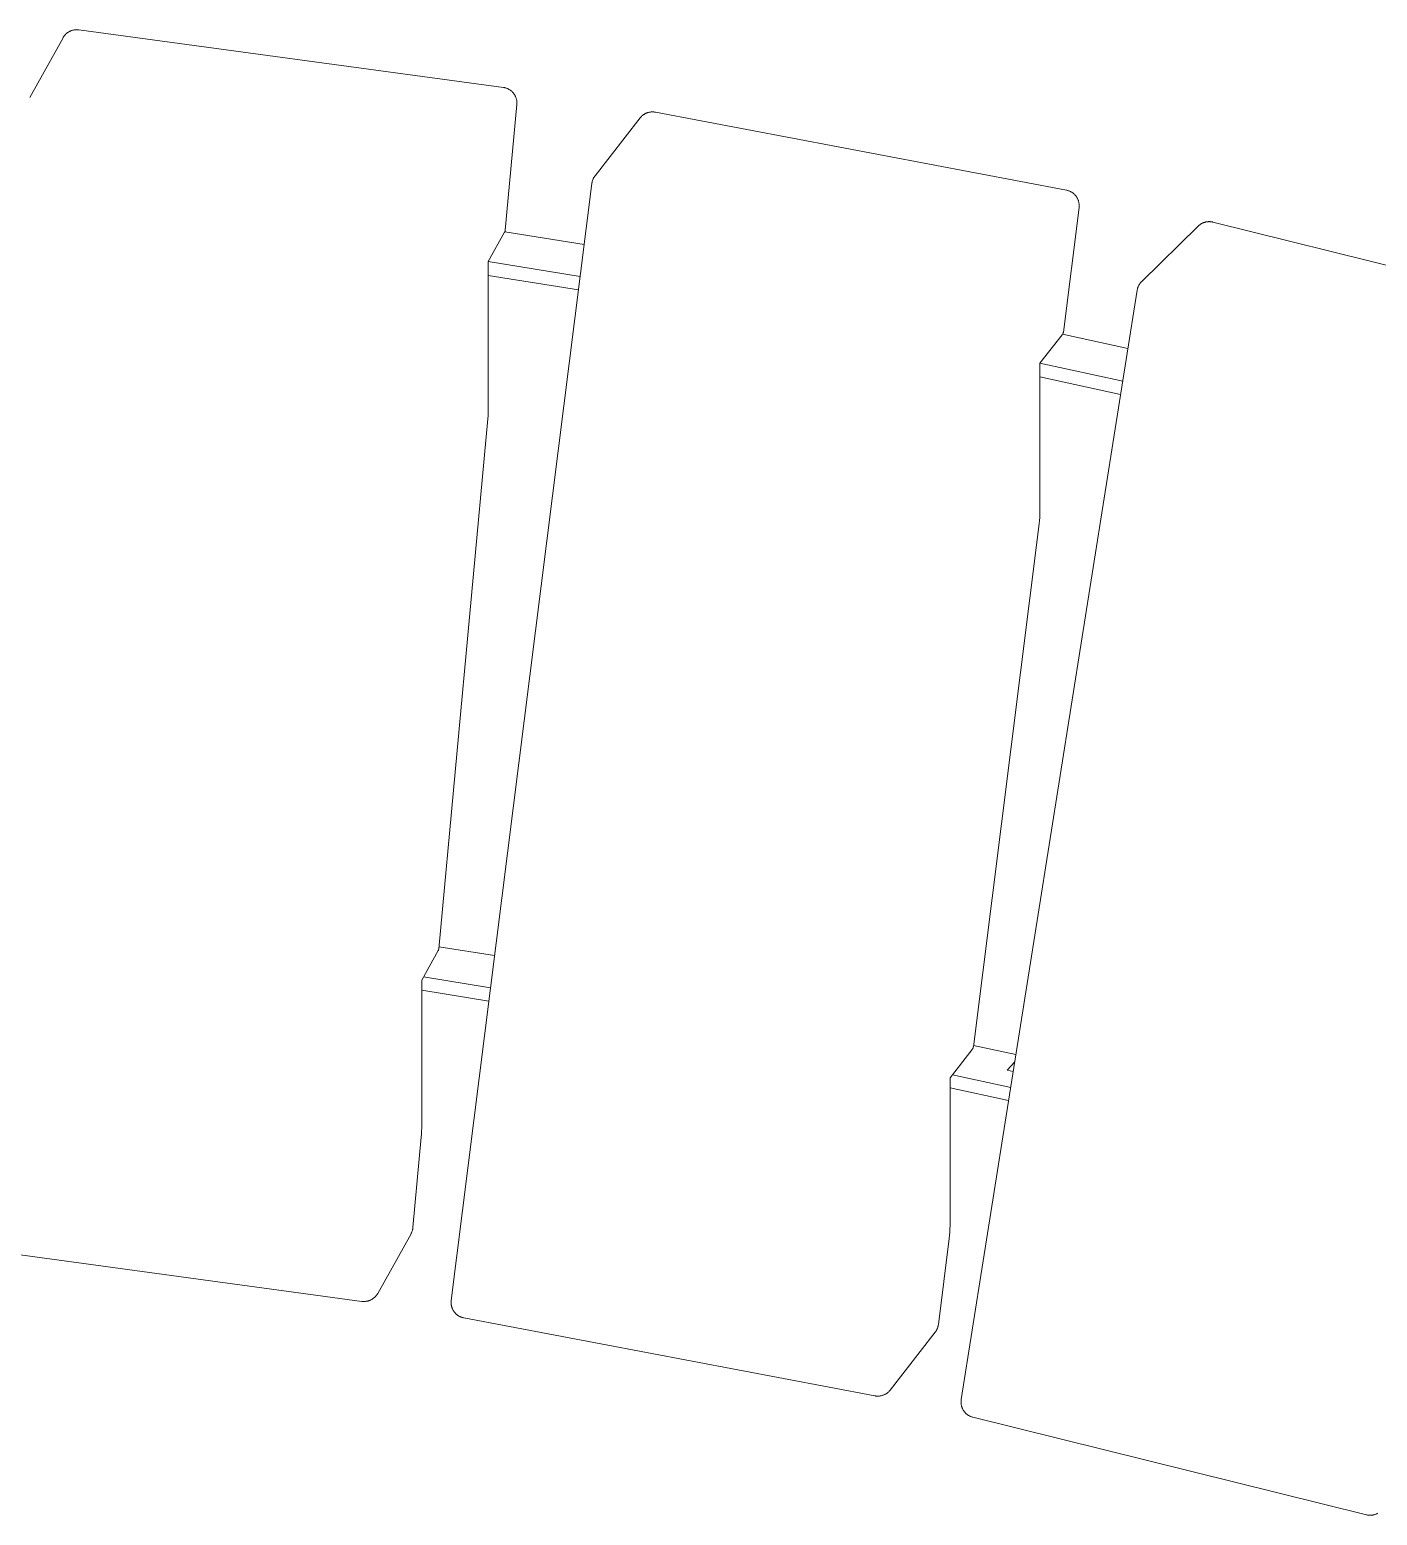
# Model space of a CAD drawing. Header units: inches. Extents: x -11 to 189, y -7 to 133.
# Drawn here: x 160.8 to 170.8, y 61.7 to 72.72 of the extents above; entities that cross this region are included whole.
import ezdxf

# ---------------------------------------------------------------- set-up
doc = ezdxf.new("R2010")
doc.units = ezdxf.units.IN
doc.layers.add('ZANO_R', color=7, linetype='Continuous', lineweight=0)

msp = doc.modelspace()

# ---------------------------------------------------------------- linework, layer by layer
at = {"layer": 'ZANO_R'}
for p, q in [((160.79909, 72.21796), (161.04608, 72.6609)), ((161.04608, 72.6609), (161.04808, 72.66435)), ((161.04808, 72.66435), (161.0502, 72.66773)), ((161.0502, 72.66773), (161.05243, 72.67103)), ((161.05243, 72.67103), (161.05478, 72.67426)), ((161.05478, 72.67426), (161.05723, 72.67741)), ((161.05723, 72.67741), (161.05979, 72.68047)), ((161.05979, 72.68047), (161.06245, 72.68344)), ((161.06245, 72.68344), (161.06522, 72.68631)), ((161.06522, 72.68631), (161.06808, 72.68909)), ((161.06808, 72.68909), (161.07103, 72.69178)), ((161.07103, 72.69178), (161.07407, 72.69436)), ((161.07407, 72.69436), (161.07721, 72.69683)), ((161.07721, 72.69683), (161.08042, 72.69919)), ((161.08042, 72.69919), (161.08371, 72.70145)), ((161.08371, 72.70145), (161.08708, 72.70359)), ((161.08708, 72.70359), (161.09052, 72.70561)), ((161.09052, 72.70561), (161.09402, 72.70752)), ((161.09402, 72.70752), (161.09759, 72.7093)), ((161.09759, 72.7093), (161.10122, 72.71096)), ((161.10122, 72.71096), (161.1049, 72.7125)), ((161.1049, 72.7125), (161.10863, 72.71391)), ((161.10863, 72.71391), (161.11241, 72.71519)), ((161.11241, 72.71519), (161.11623, 72.71634)), ((161.11623, 72.71634), (161.12009, 72.71736)), ((161.12009, 72.71736), (161.12398, 72.71825)), ((161.12398, 72.71825), (161.12789, 72.719)), ((161.12789, 72.719), (161.13184, 72.71962)), ((161.13184, 72.71962), (161.1358, 72.7201)), ((161.1358, 72.7201), (161.13977, 72.72045)), ((161.13977, 72.72045), (161.14375, 72.72066)), ((161.14375, 72.72066), (161.14774, 72.72074)), ((161.14774, 72.72074), (161.15173, 72.72068)), ((161.15173, 72.72068), (161.15572, 72.72048)), ((161.15572, 72.72048), (161.15969, 72.72015)), ((161.15969, 72.72015), (161.16366, 72.71968)), ((161.16366, 72.71968), (164.31305, 72.29215)), ((164.31305, 72.29215), (164.31705, 72.29154)), ((164.31705, 72.29154), (164.32103, 72.29079)), ((164.32103, 72.29079), (164.32498, 72.2899)), ((164.32498, 72.2899), (164.3289, 72.28887)), ((164.3289, 72.28887), (164.33278, 72.2877)), ((164.33278, 72.2877), (164.33662, 72.28641)), ((164.33662, 72.28641), (164.34041, 72.28498)), ((164.34041, 72.28498), (164.34415, 72.28342)), ((164.34415, 72.28342), (164.34784, 72.28173)), ((164.34784, 72.28173), (164.35146, 72.27991)), ((164.35146, 72.27991), (164.35501, 72.27797)), ((164.35501, 72.27797), (164.3585, 72.27591)), ((164.3585, 72.27591), (164.36191, 72.27372)), ((164.36191, 72.27372), (164.36525, 72.27142)), ((164.36525, 72.27142), (164.3685, 72.26901)), ((164.3685, 72.26901), (164.37167, 72.26648)), ((164.37167, 72.26648), (164.37475, 72.26385)), ((164.37475, 72.26385), (164.37773, 72.26111)), ((164.37773, 72.26111), (164.38062, 72.25827)), ((164.38062, 72.25827), (164.38341, 72.25533)), ((164.38341, 72.25533), (164.38609, 72.25229)), ((164.38609, 72.25229), (164.38866, 72.24916)), ((164.38866, 72.24916), (164.39113, 72.24595)), ((164.39113, 72.24595), (164.39348, 72.24265)), ((164.39348, 72.24265), (164.39572, 72.23927)), ((164.39572, 72.23927), (164.39784, 72.23582)), ((164.39784, 72.23582), (164.39984, 72.23229)), ((164.39984, 72.23229), (164.40171, 72.2287)), ((164.40171, 72.2287), (164.40346, 72.22505)), ((164.40346, 72.22505), (164.40508, 72.22133)), ((164.40508, 72.22133), (164.40657, 72.21757)), ((164.40657, 72.21757), (164.40793, 72.21375)), ((164.40793, 72.21375), (164.40915, 72.20989)), ((164.40915, 72.20989), (164.41024, 72.20598)), ((164.41024, 72.20598), (164.41119, 72.20205)), ((164.41119, 72.20205), (164.41201, 72.19808)), ((164.41201, 72.19808), (164.41269, 72.19408)), ((164.41269, 72.19408), (164.41323, 72.19007)), ((164.41352, 72.1658), (164.32713, 71.23263)), ((164.41323, 72.19007), (164.41363, 72.18604)), ((164.41382, 72.16984), (164.41352, 72.1658)), ((164.41363, 72.18604), (164.41389, 72.18199)), ((164.41398, 72.17389), (164.41382, 72.16984)), ((164.41389, 72.18199), (164.414, 72.17794)), ((164.414, 72.17794), (164.41398, 72.17389)), ((165.33833, 72.07801), (165.34125, 72.08075)), ((165.34125, 72.08075), (165.34425, 72.08339)), ((165.34425, 72.08339), (165.34734, 72.08592)), ((165.34734, 72.08592), (165.35052, 72.08834)), ((165.35052, 72.08834), (165.35378, 72.09066)), ((165.35378, 72.09066), (165.35711, 72.09286)), ((165.35711, 72.09286), (165.36052, 72.09494)), ((165.36052, 72.09494), (165.364, 72.09691)), ((165.364, 72.09691), (165.36754, 72.09876)), ((165.36754, 72.09876), (165.37115, 72.10048)), ((165.37115, 72.10048), (165.37481, 72.10208)), ((165.37481, 72.10208), (165.37852, 72.10356)), ((165.37852, 72.10356), (165.38229, 72.1049)), ((165.38229, 72.1049), (165.38609, 72.10612)), ((165.38609, 72.10612), (165.38994, 72.1072)), ((165.38994, 72.1072), (165.39382, 72.10816)), ((165.39382, 72.10816), (165.39773, 72.10898)), ((165.39773, 72.10898), (165.40167, 72.10966)), ((165.40167, 72.10966), (165.40563, 72.11021)), ((165.40563, 72.11021), (165.4096, 72.11062)), ((165.4096, 72.11062), (165.41359, 72.1109)), ((165.41359, 72.1109), (165.41758, 72.11104)), ((165.41758, 72.11104), (165.42158, 72.11105)), ((165.42158, 72.11105), (165.42557, 72.11091)), ((165.42557, 72.11091), (165.42956, 72.11064)), ((165.42956, 72.11064), (165.43354, 72.11024)), ((165.43354, 72.11024), (165.4375, 72.10969)), ((165.4375, 72.10969), (165.44143, 72.10902)), ((165.44143, 72.10902), (168.49022, 71.53058)), ((164.9935, 71.63732), (165.32768, 72.06611)), ((165.32768, 72.06611), (165.33019, 72.06922)), ((165.33019, 72.06922), (165.3328, 72.07225)), ((165.3328, 72.07225), (165.33552, 72.07518)), ((165.33552, 72.07518), (165.33833, 72.07801)), ((163.92625, 63.2929), (164.96977, 71.58019)), ((164.96977, 71.58019), (164.97033, 71.58406)), ((164.97033, 71.58406), (164.97101, 71.58792)), ((164.97101, 71.58792), (164.97182, 71.59174)), ((164.97182, 71.59174), (164.97277, 71.59554)), ((164.97277, 71.59554), (164.97383, 71.59931)), ((164.97383, 71.59931), (164.97503, 71.60303)), ((164.97503, 71.60303), (164.97634, 71.60672)), ((164.97634, 71.60672), (164.97778, 71.61036)), ((164.97778, 71.61036), (164.97934, 71.61395)), ((164.97934, 71.61395), (164.98102, 71.61748)), ((164.98102, 71.61748), (164.98282, 71.62096)), ((164.98282, 71.62096), (164.98474, 71.62437)), ((164.98474, 71.62437), (164.98676, 71.62772)), ((164.98676, 71.62772), (164.9889, 71.63099)), ((164.9889, 71.63099), (164.99115, 71.6342)), ((164.99115, 71.6342), (164.9935, 71.63732)), ((168.49022, 71.53058), (168.49414, 71.52977)), ((168.49414, 71.52977), (168.49802, 71.52883)), ((168.49802, 71.52883), (168.50187, 71.52775)), ((168.50187, 71.52775), (168.50568, 71.52654)), ((168.50568, 71.52654), (168.50945, 71.5252)), ((168.50945, 71.5252), (168.51317, 71.52373)), ((168.51317, 71.52373), (168.51684, 71.52213)), ((168.51684, 71.52213), (168.52045, 71.52041)), ((168.52045, 71.52041), (168.524, 71.51857)), ((168.524, 71.51857), (168.52748, 71.5166)), ((168.52748, 71.5166), (168.5309, 71.51452)), ((168.5309, 71.51452), (168.53424, 71.51232)), ((168.53424, 71.51232), (168.53751, 71.51001)), ((168.53751, 71.51001), (168.54069, 71.50759)), ((168.54069, 71.50759), (168.54379, 71.50506)), ((168.54379, 71.50506), (168.5468, 71.50243)), ((168.5468, 71.50243), (168.54971, 71.49969)), ((168.54971, 71.49969), (168.55254, 71.49686)), ((168.55254, 71.49686), (168.55526, 71.49393)), ((168.55526, 71.49393), (168.55788, 71.49091)), ((168.55788, 71.49091), (168.5604, 71.4878)), ((168.5604, 71.4878), (168.5628, 71.48461)), ((168.5628, 71.48461), (168.5651, 71.48133)), ((168.5651, 71.48133), (168.56729, 71.47798)), ((168.56729, 71.47798), (168.56935, 71.47456)), ((168.56935, 71.47456), (168.5713, 71.47107)), ((168.5713, 71.47107), (168.57313, 71.46751)), ((168.57313, 71.46751), (168.57484, 71.46389)), ((168.57484, 71.46389), (168.57642, 71.46022)), ((168.57642, 71.46022), (168.57787, 71.45649)), ((168.57787, 71.45649), (168.57919, 71.45272)), ((168.57919, 71.45272), (168.58039, 71.4489)), ((168.58039, 71.4489), (168.58145, 71.44505)), ((168.58145, 71.44505), (168.58238, 71.44116)), ((168.58238, 71.44116), (168.58318, 71.43724)), ((168.58318, 71.43724), (168.58384, 71.43329)), ((168.58384, 71.43329), (168.58437, 71.42933)), ((168.58437, 71.42933), (168.58476, 71.42535)), ((168.58476, 71.42535), (168.58501, 71.42136)), ((168.58501, 71.42136), (168.58512, 71.41736)), ((168.58422, 71.4014), (168.46777, 70.47662)), ((168.58465, 71.40537), (168.58422, 71.4014)), ((168.58495, 71.40936), (168.58465, 71.40537)), ((168.5851, 71.41336), (168.58495, 71.40936)), ((168.58512, 71.41736), (168.5851, 71.41336)), ((164.32254, 71.21836), (164.20075, 70.99993)), ((164.32254, 71.21836), (164.32315, 71.21946)), ((164.32315, 71.21946), (164.32372, 71.22059)), ((164.32372, 71.22059), (164.32424, 71.22173)), ((164.32424, 71.22173), (164.32473, 71.22289)), ((164.3244, 71.22213), (164.9128, 71.1277)), ((164.32473, 71.22289), (164.32518, 71.22406)), ((164.32518, 71.22406), (164.32558, 71.22525)), ((164.32558, 71.22525), (164.32595, 71.22646)), ((164.32595, 71.22646), (164.32627, 71.22767)), ((164.32627, 71.22767), (164.32655, 71.2289)), ((164.32655, 71.2289), (164.32679, 71.23014)), ((164.32679, 71.23014), (164.32698, 71.23138)), ((164.32698, 71.23138), (164.32713, 71.23263)), ((169.04918, 70.85296), (169.46729, 71.26343)), ((169.46729, 71.26343), (169.47016, 71.26616)), ((169.47016, 71.26616), (169.47313, 71.26879)), ((169.47313, 71.26879), (169.47618, 71.27131)), ((169.47618, 71.27131), (169.47932, 71.27374)), ((169.47932, 71.27374), (169.48254, 71.27605)), ((169.48254, 71.27605), (169.48583, 71.27825)), ((169.48583, 71.27825), (169.4892, 71.28034)), ((169.4892, 71.28034), (169.49263, 71.28231)), ((169.49263, 71.28231), (169.49614, 71.28417)), ((169.49614, 71.28417), (169.4997, 71.28591)), ((169.4997, 71.28591), (169.50332, 71.28752)), ((169.50332, 71.28752), (169.50699, 71.28901)), ((169.50699, 71.28901), (169.51071, 71.29038)), ((169.51071, 71.29038), (169.51448, 71.29161)), ((169.51448, 71.29161), (169.51828, 71.29272)), ((169.51828, 71.29272), (169.52212, 71.2937)), ((169.52212, 71.2937), (169.52599, 71.29455)), ((169.52599, 71.29455), (169.52989, 71.29526)), ((169.52989, 71.29526), (169.53381, 71.29585)), ((169.53381, 71.29585), (169.53775, 71.2963)), ((169.53775, 71.2963), (169.5417, 71.29661)), ((169.5417, 71.29661), (169.54566, 71.29679)), ((169.54566, 71.29679), (169.54962, 71.29684)), ((169.54962, 71.29684), (169.55359, 71.29675)), ((169.55359, 71.29675), (169.55754, 71.29653)), ((169.55754, 71.29653), (169.56149, 71.29617)), ((169.56149, 71.29617), (169.56542, 71.29568)), ((169.56542, 71.29568), (169.56934, 71.29506)), ((169.56934, 71.29506), (169.57323, 71.2943)), ((169.57323, 71.2943), (169.57709, 71.29341)), ((169.57709, 71.29341), (172.49564, 70.56969)), ((164.20075, 70.99993), (164.88285, 70.88987)), ((164.20075, 70.9999), (164.20075, 69.90269)), ((164.87034, 70.79048), (164.20075, 70.89846)), ((167.71005, 62.5579), (169.01569, 70.78799)), ((169.01569, 70.78799), (169.01637, 70.79184)), ((169.01637, 70.79184), (169.01717, 70.79567)), ((169.01717, 70.79567), (169.01811, 70.79947)), ((169.01811, 70.79947), (169.01917, 70.80324)), ((169.01917, 70.80324), (169.02035, 70.80696)), ((169.02035, 70.80696), (169.02167, 70.81065)), ((169.02167, 70.81065), (169.0231, 70.81429)), ((169.0231, 70.81429), (169.02466, 70.81788)), ((169.02466, 70.81788), (169.02633, 70.82142)), ((169.02633, 70.82142), (169.02812, 70.82489)), ((169.02812, 70.82489), (169.03003, 70.82831)), ((169.03003, 70.82831), (169.03205, 70.83166)), ((169.03205, 70.83166), (169.03419, 70.83494)), ((169.03419, 70.83494), (169.03643, 70.83815)), ((169.03643, 70.83815), (169.03878, 70.84128)), ((169.03878, 70.84128), (169.04123, 70.84433)), ((169.04123, 70.84433), (169.04378, 70.84729)), ((169.04378, 70.84729), (169.04643, 70.85017)), ((169.04643, 70.85017), (169.04918, 70.85296)), ((168.45926, 70.45739), (168.29447, 70.24594)), ((168.45926, 70.45739), (168.46008, 70.45843)), ((168.46008, 70.45843), (168.46087, 70.4595)), ((168.46087, 70.4595), (168.46163, 70.4606)), ((168.46163, 70.4606), (168.46234, 70.46172)), ((168.46186, 70.46104), (168.94721, 70.35637)), ((168.46234, 70.46172), (168.46302, 70.46286)), ((168.46302, 70.46286), (168.46366, 70.46403)), ((168.46366, 70.46403), (168.46426, 70.46522)), ((168.46426, 70.46522), (168.46482, 70.46643)), ((168.46482, 70.46643), (168.46534, 70.46765)), ((168.46534, 70.46765), (168.46581, 70.46889)), ((168.46581, 70.46889), (168.46625, 70.47015)), ((168.46625, 70.47015), (168.46664, 70.47142)), ((168.46664, 70.47142), (168.46699, 70.47271)), ((168.46699, 70.47271), (168.46729, 70.474)), ((168.46729, 70.474), (168.46755, 70.47531)), ((168.46755, 70.47531), (168.46777, 70.47662)), ((168.29447, 70.24594), (168.90857, 70.11275)), ((168.29447, 70.24594), (168.29447, 69.14869)), ((168.89301, 70.01472), (168.29447, 70.14447)), ((164.19936, 69.85657), (164.20041, 69.87962)), ((164.20041, 69.87962), (164.20075, 69.90269)), ((164.19761, 69.83357), (163.83371, 65.90262)), ((164.19761, 69.83357), (164.19936, 69.85657)), ((168.2931, 69.10201), (168.29414, 69.12534)), ((168.29414, 69.12534), (168.29447, 69.14869)), ((168.28883, 69.0555), (167.80018, 65.17488)), ((168.28883, 69.0555), (168.29132, 69.07872)), ((168.29132, 69.07872), (168.2931, 69.10201)), ((163.83509, 65.91757), (164.2484, 65.85134)), ((163.82912, 65.88835), (163.70732, 65.66992)), ((163.82912, 65.88835), (163.82973, 65.88945)), ((163.82973, 65.88945), (163.83029, 65.89057)), ((163.83029, 65.89057), (163.83082, 65.89172)), ((163.83082, 65.89172), (163.83131, 65.89288)), ((163.83131, 65.89288), (163.83176, 65.89405)), ((163.83176, 65.89405), (163.83216, 65.89524)), ((163.83216, 65.89524), (163.83253, 65.89645)), ((163.83253, 65.89645), (163.83285, 65.89766)), ((163.83285, 65.89766), (163.83313, 65.89889)), ((163.83313, 65.89889), (163.83336, 65.90013)), ((163.83336, 65.90013), (163.83356, 65.90137)), ((163.83356, 65.90137), (163.83371, 65.90262)), ((163.72069, 65.6939), (164.21847, 65.61365)), ((163.70732, 65.66992), (163.70732, 64.57268)), ((163.70732, 65.59454), (164.20596, 65.51424)), ((167.79167, 65.15564), (167.62688, 64.94419)), ((167.79167, 65.15564), (167.79249, 65.15669)), ((167.79249, 65.15669), (167.79328, 65.15776)), ((167.79328, 65.15776), (167.79403, 65.15885)), ((167.79403, 65.15885), (167.79475, 65.15997)), ((167.79475, 65.15997), (167.79543, 65.16112)), ((167.79543, 65.16112), (167.79607, 65.16229)), ((167.79607, 65.16229), (167.79667, 65.16348)), ((167.79667, 65.16348), (167.79723, 65.16468)), ((167.79723, 65.16468), (167.79774, 65.16591)), ((167.79774, 65.16591), (167.79822, 65.16715)), ((167.79822, 65.16715), (167.79866, 65.16841)), ((167.79866, 65.16841), (167.79905, 65.16968)), ((167.79905, 65.16968), (167.7994, 65.17096)), ((167.7994, 65.17096), (167.7997, 65.17226)), ((167.7997, 65.17226), (167.79996, 65.17356)), ((167.79996, 65.17356), (167.80018, 65.17488)), ((167.80144, 65.18486), (168.11605, 65.11711)), ((168.05107, 65.00149), (168.10769, 65.06441)), ((167.62688, 64.94419), (167.62688, 63.84695)), ((167.64497, 64.96741), (168.07743, 64.8737)), ((168.09614, 64.99162), (168.05107, 65.00149)), ((167.62688, 64.8698), (168.06188, 64.77565)), ((163.70419, 64.50356), (163.64224, 63.83433)), ((163.70419, 64.50356), (163.70594, 64.52656)), ((163.70594, 64.52656), (163.70698, 64.54961)), ((163.70698, 64.54961), (163.70732, 64.57268)), ((163.63963, 63.81837), (163.63864, 63.81444)), ((163.64049, 63.82232), (163.63963, 63.81837)), ((163.64121, 63.8263), (163.64049, 63.82232)), ((163.64179, 63.83031), (163.64121, 63.8263)), ((163.64224, 63.83433), (163.64179, 63.83031)), ((167.6255, 63.80027), (167.62655, 63.8236)), ((167.62655, 63.8236), (167.62688, 63.84695)), ((163.26339, 63.28655), (160.114, 63.71407)), ((163.62796, 63.78827), (163.38097, 63.34533)), ((163.62987, 63.79184), (163.62796, 63.78827)), ((163.63166, 63.79547), (163.62987, 63.79184)), ((163.63331, 63.79917), (163.63166, 63.79547)), ((163.63484, 63.80291), (163.63331, 63.79917)), ((163.63624, 63.80671), (163.63484, 63.80291)), ((163.6375, 63.81056), (163.63624, 63.80671)), ((163.63864, 63.81444), (163.6375, 63.81056)), ((167.62123, 63.75376), (167.54069, 63.11411)), ((167.62123, 63.75376), (167.62373, 63.77698)), ((167.62373, 63.77698), (167.6255, 63.80027)), ((163.26736, 63.28608), (163.26339, 63.28655)), ((163.27133, 63.28575), (163.26736, 63.28608)), ((163.27532, 63.28555), (163.27133, 63.28575)), ((163.27931, 63.28549), (163.27532, 63.28555)), ((163.28329, 63.28557), (163.27931, 63.28549)), ((163.28728, 63.28578), (163.28329, 63.28557)), ((163.29125, 63.28613), (163.28728, 63.28578)), ((163.29521, 63.28661), (163.29125, 63.28613)), ((163.29915, 63.28723), (163.29521, 63.28661)), ((163.30307, 63.28798), (163.29915, 63.28723)), ((163.30696, 63.28887), (163.30307, 63.28798)), ((163.31082, 63.28989), (163.30696, 63.28887)), ((163.31464, 63.29104), (163.31082, 63.28989)), ((163.31842, 63.29232), (163.31464, 63.29104)), ((163.32215, 63.29373), (163.31842, 63.29232)), ((163.32583, 63.29526), (163.32215, 63.29373)), ((163.32946, 63.29693), (163.32583, 63.29526)), ((163.33303, 63.29871), (163.32946, 63.29693)), ((163.33653, 63.30061), (163.33303, 63.29871)), ((163.33997, 63.30264), (163.33653, 63.30061)), ((163.34334, 63.30478), (163.33997, 63.30264)), ((163.34663, 63.30703), (163.34334, 63.30478)), ((163.34984, 63.3094), (163.34663, 63.30703)), ((163.35297, 63.31187), (163.34984, 63.3094)), ((163.35602, 63.31445), (163.35297, 63.31187)), ((163.35897, 63.31713), (163.35602, 63.31445)), ((163.36183, 63.31991), (163.35897, 63.31713)), ((163.3646, 63.32279), (163.36183, 63.31991)), ((163.36726, 63.32576), (163.3646, 63.32279)), ((163.36982, 63.32882), (163.36726, 63.32576)), ((163.37227, 63.33197), (163.36982, 63.32882)), ((163.37462, 63.3352), (163.37227, 63.33197)), ((163.37685, 63.3385), (163.37462, 63.3352)), ((163.37897, 63.34188), (163.37685, 63.3385)), ((163.38097, 63.34533), (163.37897, 63.34188)), ((163.92534, 63.27694), (163.92536, 63.28094)), ((163.92546, 63.27294), (163.92534, 63.27694)), ((163.92536, 63.28094), (163.92552, 63.28494)), ((163.92571, 63.26895), (163.92546, 63.27294)), ((163.92552, 63.28494), (163.92582, 63.28893)), ((163.9261, 63.26497), (163.92571, 63.26895)), ((163.92582, 63.28893), (163.92625, 63.2929)), ((163.92663, 63.26101), (163.9261, 63.26497)), ((163.92729, 63.25706), (163.92663, 63.26101)), ((163.92808, 63.25314), (163.92729, 63.25706)), ((163.92901, 63.24925), (163.92808, 63.25314)), ((163.93008, 63.2454), (163.92901, 63.24925)), ((163.93127, 63.24158), (163.93008, 63.2454)), ((163.9326, 63.23781), (163.93127, 63.24158)), ((163.93405, 63.23408), (163.9326, 63.23781)), ((163.93563, 63.23041), (163.93405, 63.23408)), ((163.93733, 63.22679), (163.93563, 63.23041)), ((163.93916, 63.22323), (163.93733, 63.22679)), ((163.94111, 63.21974), (163.93916, 63.22323)), ((163.94318, 63.21632), (163.94111, 63.21974)), ((163.94536, 63.21297), (163.94318, 63.21632)), ((163.94766, 63.20969), (163.94536, 63.21297)), ((163.95007, 63.2065), (163.94766, 63.20969)), ((163.95258, 63.20339), (163.95007, 63.2065)), ((163.95521, 63.20037), (163.95258, 63.20339)), ((163.95793, 63.19744), (163.95521, 63.20037)), ((163.96075, 63.19461), (163.95793, 63.19744)), ((163.96367, 63.19187), (163.96075, 63.19461)), ((163.96668, 63.18924), (163.96367, 63.19187)), ((163.96978, 63.18671), (163.96668, 63.18924)), ((163.97296, 63.18429), (163.96978, 63.18671)), ((163.97622, 63.18198), (163.97296, 63.18429)), ((163.97957, 63.17978), (163.97622, 63.18198)), ((163.98298, 63.1777), (163.97957, 63.17978)), ((163.98646, 63.17573), (163.98298, 63.1777)), ((163.99001, 63.17389), (163.98646, 63.17573)), ((163.99362, 63.17217), (163.99001, 63.17389)), ((163.99729, 63.17057), (163.99362, 63.17217)), ((164.00101, 63.1691), (163.99729, 63.17057)), ((164.00478, 63.16776), (164.00101, 63.1691)), ((164.00859, 63.16655), (164.00478, 63.16776)), ((164.01244, 63.16547), (164.00859, 63.16655)), ((164.01633, 63.16453), (164.01244, 63.16547)), ((164.02025, 63.16372), (164.01633, 63.16453)), ((167.06903, 62.58528), (164.02025, 63.16372)), ((167.51696, 63.05698), (167.18279, 62.62819)), ((167.51931, 63.0601), (167.51696, 63.05698)), ((167.52156, 63.06331), (167.51931, 63.0601)), ((167.5237, 63.06658), (167.52156, 63.06331)), ((167.52573, 63.06993), (167.5237, 63.06658)), ((167.52764, 63.07334), (167.52573, 63.06993)), ((167.52944, 63.07682), (167.52764, 63.07334)), ((167.53112, 63.08035), (167.52944, 63.07682)), ((167.53268, 63.08394), (167.53112, 63.08035)), ((167.53412, 63.08758), (167.53268, 63.08394)), ((167.53544, 63.09127), (167.53412, 63.08758)), ((167.53663, 63.09499), (167.53544, 63.09127)), ((167.5377, 63.09876), (167.53663, 63.09499)), ((167.53864, 63.10256), (167.5377, 63.09876)), ((167.53945, 63.10638), (167.53864, 63.10256)), ((167.54014, 63.11024), (167.53945, 63.10638)), ((167.54069, 63.11411), (167.54014, 63.11024)), ((167.15669, 62.60364), (167.15335, 62.60144)), ((167.15995, 62.60596), (167.15669, 62.60364)), ((167.16312, 62.60838), (167.15995, 62.60596)), ((167.16622, 62.61091), (167.16312, 62.60838)), ((167.16922, 62.61355), (167.16622, 62.61091)), ((167.17213, 62.61629), (167.16922, 62.61355)), ((167.17495, 62.61912), (167.17213, 62.61629)), ((167.17766, 62.62205), (167.17495, 62.61912)), ((167.18028, 62.62508), (167.17766, 62.62205)), ((167.18279, 62.62819), (167.18028, 62.62508)), ((167.07297, 62.58461), (167.06903, 62.58528)), ((167.07693, 62.58406), (167.07297, 62.58461)), ((167.0809, 62.58366), (167.07693, 62.58406)), ((167.08489, 62.58339), (167.0809, 62.58366)), ((167.08889, 62.58325), (167.08489, 62.58339)), ((167.09288, 62.58326), (167.08889, 62.58325)), ((167.09688, 62.5834), (167.09288, 62.58326)), ((167.10086, 62.58368), (167.09688, 62.5834)), ((167.10484, 62.58409), (167.10086, 62.58368)), ((167.1088, 62.58464), (167.10484, 62.58409)), ((167.11273, 62.58532), (167.1088, 62.58464)), ((167.11664, 62.58614), (167.11273, 62.58532)), ((167.12053, 62.5871), (167.11664, 62.58614)), ((167.12437, 62.58818), (167.12053, 62.5871)), ((167.12818, 62.5894), (167.12437, 62.58818)), ((167.13194, 62.59074), (167.12818, 62.5894)), ((167.13566, 62.59222), (167.13194, 62.59074)), ((167.13932, 62.59382), (167.13566, 62.59222)), ((167.14292, 62.59554), (167.13932, 62.59382)), ((167.14647, 62.59739), (167.14292, 62.59554)), ((167.14994, 62.59936), (167.14647, 62.59739)), ((167.15335, 62.60144), (167.14994, 62.59936)), ((167.70862, 62.53783), (167.70863, 62.54186)), ((167.70876, 62.5338), (167.70862, 62.53783)), ((167.70863, 62.54186), (167.70878, 62.54588)), ((167.70903, 62.52978), (167.70876, 62.5338)), ((167.70878, 62.54588), (167.70906, 62.5499)), ((167.70943, 62.52578), (167.70903, 62.52978)), ((167.70906, 62.5499), (167.70949, 62.55391)), ((167.70998, 62.52178), (167.70943, 62.52578)), ((167.70949, 62.55391), (167.71005, 62.5579)), ((167.71067, 62.51781), (167.70998, 62.52178)), ((167.71149, 62.51387), (167.71067, 62.51781)), ((167.71244, 62.50996), (167.71149, 62.51387)), ((167.71354, 62.50608), (167.71244, 62.50996)), ((167.71476, 62.50224), (167.71354, 62.50608)), ((167.71612, 62.49845), (167.71476, 62.50224)), ((167.7176, 62.4947), (167.71612, 62.49845)), ((167.71922, 62.49101), (167.7176, 62.4947)), ((167.72096, 62.48738), (167.71922, 62.49101)), ((167.72283, 62.48381), (167.72096, 62.48738)), ((167.72482, 62.4803), (167.72283, 62.48381)), ((167.72692, 62.47687), (167.72482, 62.4803)), ((167.72915, 62.47351), (167.72692, 62.47687)), ((167.73149, 62.47023), (167.72915, 62.47351)), ((167.73394, 62.46704), (167.73149, 62.47023)), ((167.7365, 62.46393), (167.73394, 62.46704)), ((167.73917, 62.46091), (167.7365, 62.46393)), ((167.74194, 62.45798), (167.73917, 62.46091)), ((167.74481, 62.45515), (167.74194, 62.45798)), ((167.74777, 62.45242), (167.74481, 62.45515)), ((167.75083, 62.4498), (167.74777, 62.45242)), ((167.75397, 62.44728), (167.75083, 62.4498)), ((167.7572, 62.44488), (167.75397, 62.44728)), ((167.76052, 62.44258), (167.7572, 62.44488)), ((167.76391, 62.44041), (167.76052, 62.44258)), ((167.76737, 62.43835), (167.76391, 62.44041)), ((167.7709, 62.43641), (167.76737, 62.43835)), ((167.7745, 62.43459), (167.7709, 62.43641)), ((167.77815, 62.4329), (167.7745, 62.43459)), ((167.78187, 62.43134), (167.77815, 62.4329)), ((167.78563, 62.4299), (167.78187, 62.43134)), ((167.78944, 62.4286), (167.78563, 62.4299)), ((167.7933, 62.42743), (167.78944, 62.4286)), ((167.79719, 62.42639), (167.7933, 62.42743)), ((170.71575, 61.70267), (167.79719, 62.42639)), ((170.71961, 61.70178), (170.71575, 61.70267)), ((170.7235, 61.70103), (170.71961, 61.70178)), ((170.72741, 61.7004), (170.7235, 61.70103)), ((170.73135, 61.69991), (170.72741, 61.7004)), ((170.73529, 61.69956), (170.73135, 61.69991)), ((170.73925, 61.69933), (170.73529, 61.69956)), ((170.74321, 61.69924), (170.73925, 61.69933)), ((170.74717, 61.69929), (170.74321, 61.69924)), ((170.75113, 61.69947), (170.74717, 61.69929)), ((170.75508, 61.69979), (170.75113, 61.69947)), ((170.75902, 61.70024), (170.75508, 61.69979)), ((170.76294, 61.70082), (170.75902, 61.70024)), ((170.76684, 61.70154), (170.76294, 61.70082)), ((170.77071, 61.70238), (170.76684, 61.70154)), ((170.77455, 61.70336), (170.77071, 61.70238)), ((170.77836, 61.70447), (170.77455, 61.70336)), ((170.78212, 61.70571), (170.77836, 61.70447)), ((170.78584, 61.70707), (170.78212, 61.70571)), ((170.78952, 61.70856), (170.78584, 61.70707)), ((170.79314, 61.71018), (170.78952, 61.70856)), ((170.7967, 61.71191), (170.79314, 61.71018)), ((170.8002, 61.71377), (170.7967, 61.71191))]:
    msp.add_line(p, q, dxfattribs=at)

doc.saveas('drawing.dxf')
